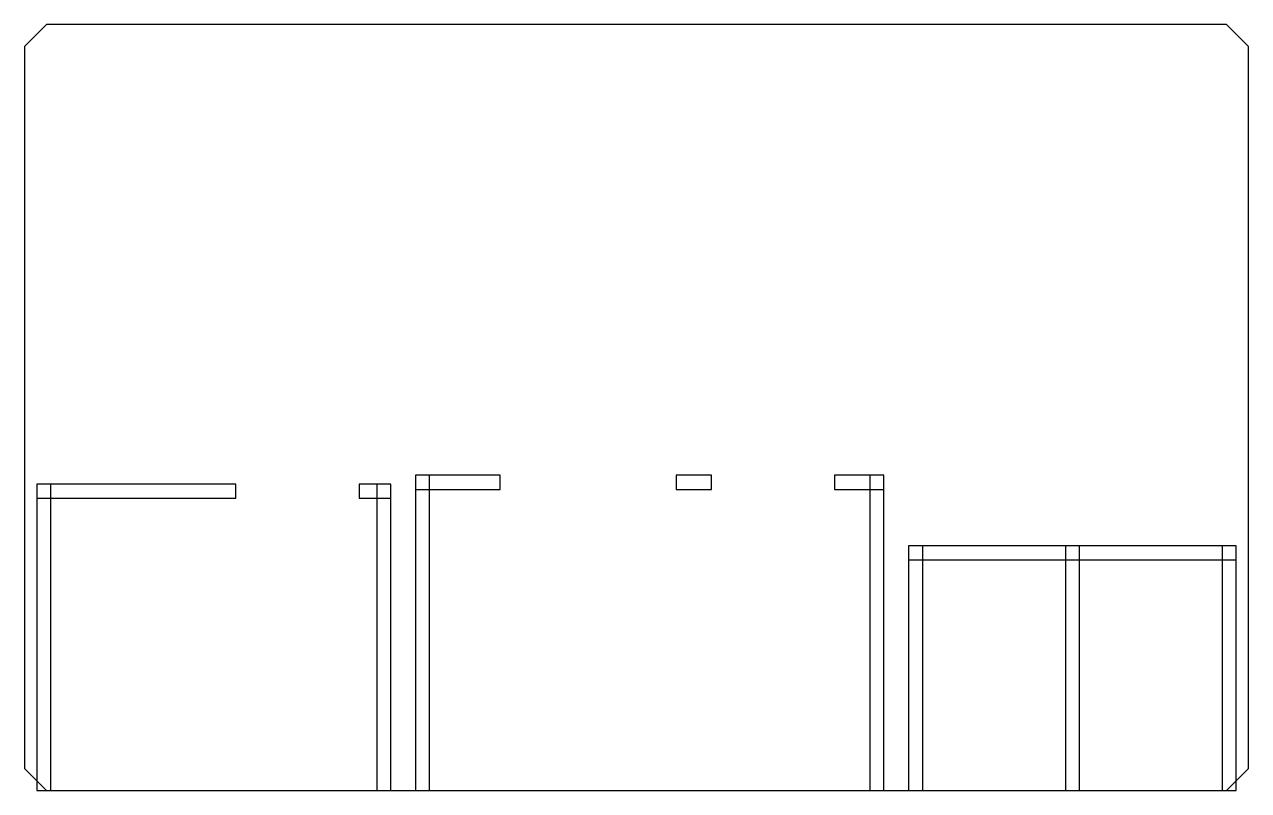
# Model space of a CAD drawing. Header units: metres. Extents: x 0 to 139, y 0 to 87.
import ezdxf

# ---------------------------------------------------------------- set-up
doc = ezdxf.new("R2010")
doc.units = ezdxf.units.M

msp = doc.modelspace()

# ---------------------------------------------------------------- linework, layer by layer
at = {"layer": 'Edge'}
for p, q in [((2.5, 87), (0, 84.5)), ((136.5, 87), (2.5, 87)), ((139, 84.5), (136.5, 87)), ((0, 84.5), (0, 2.5)), ((139, 2.5), (139, 84.5)), ((0, 2.5), (2.5, 0)), ((136.5, 0), (139, 2.5)), ((2.5, 0), (136.5, 0))]:
    msp.add_line(p, q, dxfattribs=at)
at = {"layer": 'Slot'}
for p, q in [((3, 34.8), (1.4, 34.8)), ((1.4, 34.8), (1.4, 0)), ((24, 34.8), (1.4, 34.8)), ((1.4, 34.8), (1.4, 33.2)), ((3, 0), (3, 34.8)), ((24, 33.2), (24, 34.8)), ((41.6, 34.8), (38, 34.8)), ((38, 34.8), (38, 33.2)), ((41.6, 34.8), (40, 34.8)), ((40, 34.8), (40, 0)), ((41.6, 0), (41.6, 34.8)), ((41.6, 33.2), (41.6, 34.8)), ((46, 35.8), (44.4, 35.8)), ((44.4, 35.8), (44.4, 0)), ((54, 35.8), (44.4, 35.8)), ((44.4, 35.8), (44.4, 34.2)), ((46, 0), (46, 35.8)), ((54, 34.2), (54, 35.8)), ((78, 35.8), (74, 35.8)), ((74, 35.8), (74, 34.2)), ((78, 34.2), (78, 35.8)), ((97.6, 35.8), (92, 35.8)), ((92, 35.8), (92, 34.2)), ((97.6, 35.8), (96, 35.8)), ((96, 35.8), (96, 0)), ((97.6, 0), (97.6, 35.8)), ((97.6, 34.2), (97.6, 35.8)), ((44.4, 34.2), (54, 34.2)), ((74, 34.2), (78, 34.2)), ((92, 34.2), (97.6, 34.2)), ((1.4, 33.2), (24, 33.2)), ((38, 33.2), (41.6, 33.2)), ((102, 27.8), (100.4, 27.8)), ((100.4, 27.8), (100.4, 0)), ((137.6, 27.8), (100.4, 27.8)), ((100.4, 27.8), (100.4, 26.2)), ((102, 0), (102, 27.8)), ((119.8, 27.8), (118.2, 27.8)), ((118.2, 27.8), (118.2, 0)), ((119.8, 0), (119.8, 27.8)), ((137.6, 27.8), (136, 27.8)), ((136, 27.8), (136, 0)), ((137.6, 0), (137.6, 27.8)), ((137.6, 26.2), (137.6, 27.8)), ((100.4, 26.2), (137.6, 26.2)), ((1.4, 0), (3, 0)), ((40, 0), (41.6, 0)), ((44.4, 0), (46, 0)), ((96, 0), (97.6, 0)), ((100.4, 0), (102, 0)), ((118.2, 0), (119.8, 0)), ((136, 0), (137.6, 0))]:
    msp.add_line(p, q, dxfattribs=at)

doc.saveas('drawing.dxf')
